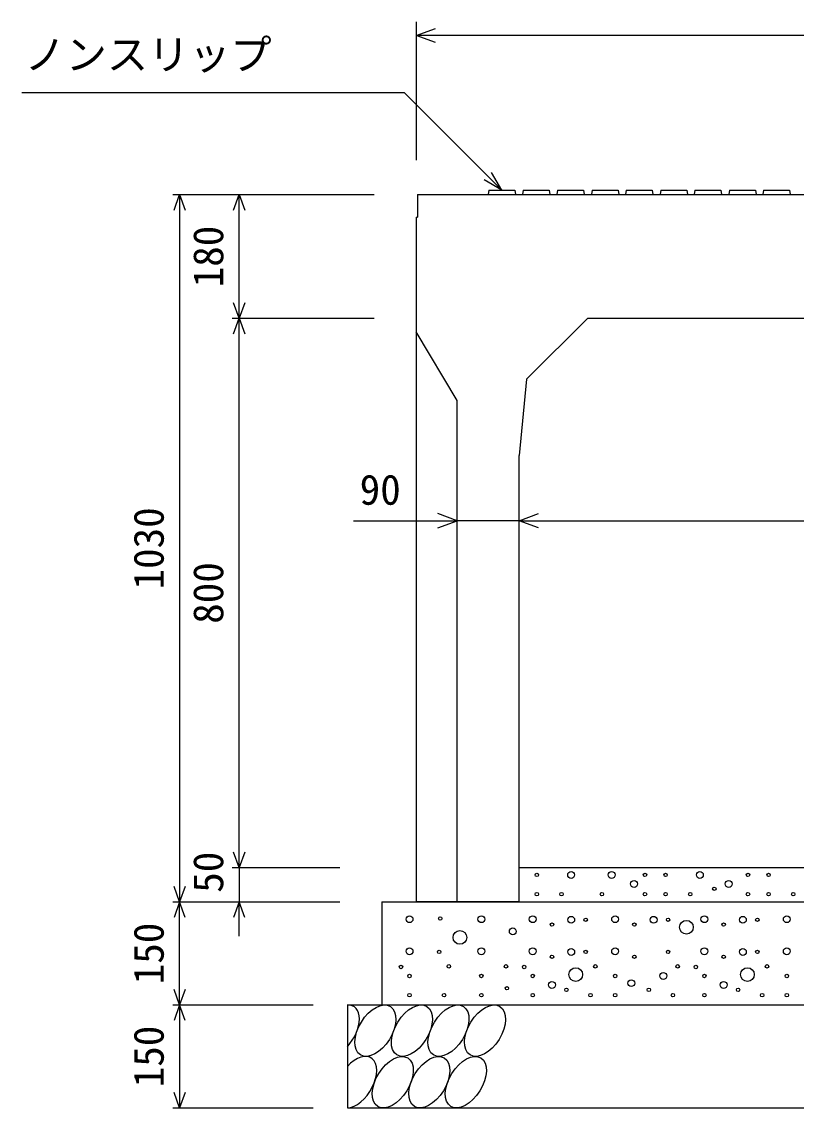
# Model space of a CAD drawing. Units: millimetres, scale not verified. Extents: x -16800 to 16800, y -5940 to 5940.
# Drawn here: x 1676 to 2804, y 2528 to 4115 of the extents above; entities that cross this region are included whole.
import ezdxf
from ezdxf.enums import TextEntityAlignment as Align

# ---------------------------------------------------------------- set-up
doc = ezdxf.new("R2010")
doc.units = ezdxf.units.MM
doc.header["$LTSCALE"] = 20
for name, color, linetype, lineweight in [('0-0_DIM', 7, 'Continuous', 25), ('0-2_HATCH', 6, 'Continuous', 25), ('0-5_OUTLINE', 3, 'Continuous', 25)]:
    doc.layers.add(name, color=color, linetype=linetype, lineweight=lineweight)
doc.styles.add('ＭＳ ゴシック', font='')
doc.styles.get('ＭＳ ゴシック').set_extended_font_data('MS Gothic')

msp = doc.modelspace()

# ---------------------------------------------------------------- linework, layer by layer
at = {"layer": '0-0_DIM'}
for p, q in [((2250.08, 4114.68), (2250.08, 3912.94)), ((3550.08, 4094.68), (2250.08, 4094.68)), ((1675.9, 4011.64), (2232.79, 4011.64)), ((2375, 3869.42), (2232.79, 4011.64)), ((2375, 3869.42), (2360, 3895.4)), ((2375, 3869.42), (2349.02, 3884.42)), ((1895.8, 3862.94), (2189.13, 3862.94)), ((1905.8, 3862.94), (1905.8, 2832.94)), ((1992.46, 3682.94), (1992.46, 3862.94)), ((1982.46, 3682.94), (2189.13, 3682.94)), ((1992.46, 2882.94), (1992.46, 3682.94)), ((2158.78, 3388.15), (2310, 3388.15)), ((2400, 3388.15), (2310, 3388.15)), ((2400, 3388.15), (3400, 3388.15)), ((1982.46, 2882.94), (2139.13, 2882.94)), ((1992.46, 2882.94), (1992.46, 2832.94)), ((1895.8, 2832.94), (2139.13, 2832.94)), ((1905.8, 2682.94), (1905.8, 2832.94)), ((1992.46, 2782.94), (1992.46, 2832.94)), ((1895.8, 2682.94), (2100, 2682.94)), ((1905.8, 2682.94), (1905.8, 2532.94)), ((1895.8, 2532.94), (2100, 2532.94))]:
    msp.add_line(p, q, dxfattribs=at)
for points in [[(2278.3, 4084.42), (2250.11, 4094.68), (2278.3, 4104.94)], [(1897.59, 3840.38), (1905.8, 3862.94), (1914.01, 3840.38)], [(1984.26, 3840.38), (1992.46, 3862.94), (2000.67, 3840.38)], [(2000.67, 3705.49), (1992.46, 3682.94), (1984.26, 3705.49)], [(1984.26, 3660.38), (1992.46, 3682.94), (2000.67, 3660.38)], [(2281.81, 3377.89), (2310, 3388.15), (2281.81, 3398.41)], [(2428.19, 3377.89), (2400, 3388.15), (2428.19, 3398.41)], [(2000.67, 2905.49), (1992.46, 2882.94), (1984.26, 2905.49)], [(1914.01, 2855.49), (1905.8, 2832.94), (1897.59, 2855.49)], [(1914.01, 2810.38), (1905.8, 2832.94), (1897.59, 2810.38)], [(2000.67, 2810.38), (1992.46, 2832.94), (1984.26, 2810.38)], [(1914.01, 2705.49), (1905.8, 2682.94), (1897.59, 2705.49)], [(1914.01, 2660.38), (1905.8, 2682.94), (1897.59, 2660.38)], [(1914.01, 2555.49), (1905.8, 2532.94), (1897.59, 2555.49)]]:
    msp.add_lwpolyline(points, dxfattribs=at)
at = {"layer": '0-2_HATCH'}
for p, q in [((2356, 3869.42), (2355, 3862.92)), ((2406, 3869.42), (2405, 3862.92)), ((2456, 3869.42), (2455, 3862.92)), ((2506.5, 3869.42), (2505.5, 3862.92)), ((2556, 3869.42), (2555, 3862.92)), ((2606.5, 3869.42), (2605.5, 3862.92)), ((2656, 3869.42), (2655, 3862.92)), ((2706.5, 3869.44), (2705.5, 3862.94)), ((2756, 3869.42), (2755, 3862.92))]:
    msp.add_line(p, q, dxfattribs=at)
for points in [[(2356, 3869.42), (2394, 3869.42), (2395, 3862.92)], [(2406, 3869.42), (2444, 3869.42), (2445, 3862.92)], [(2456, 3869.42), (2494, 3869.42), (2495, 3862.92)], [(2506.5, 3869.42), (2544.5, 3869.42), (2545.5, 3862.92)], [(2556, 3869.42), (2594, 3869.42), (2595, 3862.92)], [(2606.5, 3869.42), (2644.5, 3869.42), (2645.5, 3862.92)], [(2656, 3869.42), (2694, 3869.42), (2695, 3862.92)], [(2706.5, 3869.44), (2744.5, 3869.44), (2745.5, 3862.94)], [(2756, 3869.42), (2794, 3869.42), (2795, 3862.92)]]:
    msp.add_lwpolyline(points, dxfattribs=at)
for centre, radius in [((2426.01, 2872.25), 2.5), ((2475.91, 2872.25), 5), ((2534.8, 2872.25), 5), ((2583.47, 2872.25), 2.5), ((2613.47, 2872.25), 2.5), ((2663.38, 2872.25), 5), ((2733.47, 2872.25), 2.5), ((2763.47, 2872.25), 2.5), ((2567.58, 2859.12), 5), ((2705.43, 2859.12), 5), ((2426.01, 2844.23), 2.5), ((2461.89, 2844.23), 2.5), ((2520.78, 2844.23), 2.5), ((2583.47, 2844.23), 2.5), ((2613.47, 2844.23), 2.5), ((2649.36, 2844.23), 2.5), ((2684.4, 2852.11), 2.5), ((2733.47, 2844.23), 2.5), ((2763.47, 2844.23), 2.5), ((2799.36, 2844.23), 2.5), ((2240.57, 2807.79), 5), ((2285.3, 2808.77), 2.5), ((2345.17, 2807.79), 5), ((2419.97, 2807.79), 5), ((2476.04, 2806.92), 5), ((2497.07, 2806.92), 2.5), ((2539.97, 2807.79), 5), ((2596.04, 2806.92), 5), ((2617.07, 2806.92), 2.5), ((2669.97, 2807.79), 5), ((2726.04, 2806.92), 5), ((2747.07, 2806.92), 2.5), ((2789.97, 2807.79), 5), ((2390.94, 2790.02), 5), ((2448.01, 2799.91), 2.5), ((2568.01, 2799.91), 2.5), ((2643.79, 2796.09), 10), ((2698.01, 2799.91), 2.5), ((2313.94, 2781.22), 10), ((2240.57, 2760.99), 5), ((2283.78, 2760.11), 2.5), ((2345.17, 2760.99), 5), ((2419.97, 2760.99), 5), ((2476.04, 2760.11), 5), ((2497.07, 2760.11), 2.5), ((2539.97, 2760.99), 5), ((2617.07, 2760.11), 2.5), ((2669.97, 2760.99), 5), ((2726.04, 2760.11), 5), ((2747.07, 2760.11), 2.5), ((2789.97, 2760.99), 5), ((2448.01, 2753.11), 2.5), ((2568.01, 2753.11), 2.5), ((2698.01, 2753.11), 2.5), ((2228.15, 2738.19), 2.5), ((2297.79, 2739.1), 2.5), ((2381.09, 2739.1), 2.5), ((2407.55, 2738.19), 2.5), ((2482.58, 2727.1), 10), ((2511.09, 2739.1), 2.5), ((2610.06, 2725.1), 5), ((2631.09, 2739.1), 2.5), ((2657.55, 2738.19), 2.5), ((2732.58, 2727.1), 10), ((2761.09, 2739.1), 2.5), ((2240.57, 2725.1), 2.5), ((2345.17, 2725.1), 2.5), ((2419.97, 2725.1), 2.5), ((2448.01, 2711.97), 5), ((2539.97, 2725.1), 2.5), ((2563.47, 2714.61), 5), ((2669.97, 2725.1), 2.5), ((2698.01, 2711.97), 5), ((2789.97, 2725.1), 2.5), ((2240.57, 2697.08), 2.5), ((2290.78, 2697.08), 2.5), ((2345.17, 2697.08), 2.5), ((2382.36, 2707.16), 2.5), ((2419.97, 2697.08), 2.5), ((2469.03, 2704.96), 2.5), ((2504.08, 2697.08), 2.5), ((2539.97, 2697.08), 2.5), ((2589.03, 2704.96), 2.5), ((2624.08, 2697.08), 2.5), ((2669.97, 2697.08), 2.5), ((2719.03, 2704.96), 2.5), ((2754.08, 2697.08), 2.5), ((2789.97, 2697.08), 2.5)]:
    msp.add_circle(centre, radius, dxfattribs=at)
for centre, start_param, end_param in [((2137.64, 2645.41), 4.385593, 6.6745444), ((2162.96, 2570.42), 3.5111464, 7.548991)]:
    msp.add_ellipse(centre, major_axis=(21.81, 35.31), ratio=0.5792, start_param=start_param, end_param=end_param, dxfattribs=at)
for centre in [(2190.84, 2645.41), (2244.05, 2645.41), (2297.26, 2645.41), (2350.47, 2645.41), (2216.16, 2570.42), (2269.37, 2570.42), (2322.58, 2570.42)]:
    msp.add_ellipse(centre, major_axis=(21.81, 35.31), ratio=0.5792, dxfattribs=at)
at = {"layer": '0-5_OUTLINE'}
for p, q in [((2252, 3862.94), (2900, 3862.94)), ((2252, 3862.94), (2252, 3829.94)), ((2250, 3829.94), (2250, 2832.94)), ((2250, 3829.94), (2252, 3829.94)), ((2500, 3682.94), (2411.11, 3594.05)), ((2310, 3562.94), (2250, 3662.94)), ((2411.11, 3594.05), (2400, 3482.94)), ((2310, 2832.94), (2310, 3562.94)), ((2400, 2832.94), (2400, 3482.94)), ((2400, 2882.94), (3400, 2882.94)), ((2200, 2832.94), (2200, 2682.94)), ((2200, 2832.94), (3600, 2832.94)), ((2400, 2832.94), (2250, 2832.94)), ((2150, 2682.94), (2150, 2532.94)), ((2150, 2682.94), (3650, 2682.94)), ((2150, 2532.94), (3650, 2532.94))]:
    msp.add_line(p, q, dxfattribs=at)
msp.add_lwpolyline([(2500, 3682.94), (3300, 3682.94), (3388.89, 3594.05)], dxfattribs=at)

# ---------------------------------------------------------------- texts
at = {"layer": '0-0_DIM', "style": 'ＭＳ ゴシック'}
for s, p in [('ノンスリップ', (1679.75, 4031.82)), ('90', (2167.95, 3398.15))]:
    msp.add_text(s, height=43.99, dxfattribs=at).set_placement(p, align=Align.BOTTOM_LEFT)
for s, p in [('180', (1982.46, 3727.94)), ('1030', (1895.8, 3287.94)), ('800', (1982.46, 3237.94)), ('50', (1982.46, 2846.26)), ('150', (1895.8, 2712.94)), ('150', (1895.8, 2562.94))]:
    msp.add_text(s, height=43.99, rotation=90, dxfattribs=at).set_placement(p, align=Align.BOTTOM_LEFT)

doc.saveas('drawing.dxf')
